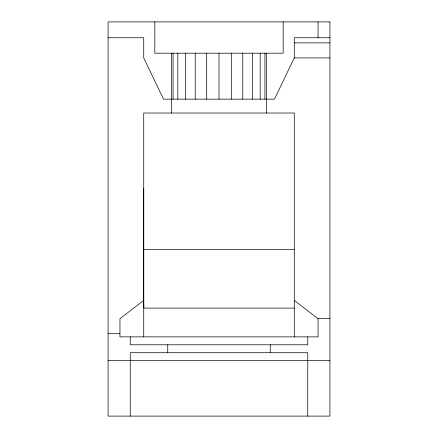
<?xml version="1.0" encoding="UTF-8"?>
<svg xmlns="http://www.w3.org/2000/svg" width="438" height="438" viewBox="0 0 438 438"><rect width="100%" height="100%" fill="white"/><g stroke="black" fill="none" stroke-linecap="round" stroke-linejoin="round"><path stroke-width="0.66" d="M307.744 336.866L307.744 344.788L130.256 344.788L130.256 336.866M143.724 336.866L143.724 188.296M329.929 37.745L294.276 37.745L294.276 57.915L274.467 99.158L163.533 99.158L143.724 57.915L143.724 37.745L108.071 37.745M294.276 336.866L294.276 113.02L143.724 113.02L143.724 300.435L119.957 318.672L119.957 336.866L318.043 336.866L318.043 318.672L294.276 300.435M294.276 42.875L329.929 42.875M294.276 57.915L329.929 57.915M143.856 249.534L294.276 249.534M294.276 308.1L143.856 308.1L143.724 300.435M318.043 318.672L329.929 318.672M108.071 333.712L119.957 333.712M108.071 360.633L329.929 360.633M318.043 21.9L318.043 37.745M307.744 416.1L307.744 352.71L130.256 352.71L130.256 416.1M283.183 21.9L283.183 53.201L154.817 53.201L154.817 21.9M270.268 344.788L270.268 352.71M266.539 53.201L266.539 113.02M264.924 53.201L264.924 99.158M260.172 53.201L260.172 99.158M252.616 53.201L252.616 99.158M242.772 53.201L242.772 99.158M231.302 53.201L231.302 99.158M219 53.201L219 99.158M206.698 53.201L206.698 99.158M195.228 53.201L195.228 99.158M185.383 53.201L185.383 99.158M177.828 53.201L177.828 99.158M173.076 53.201L173.076 99.158M171.461 53.201L171.461 113.02M167.732 344.788L167.732 352.71M329.929 21.9L108.071 21.9L108.071 416.1L329.929 416.1L329.929 21.9"/></g></svg>
